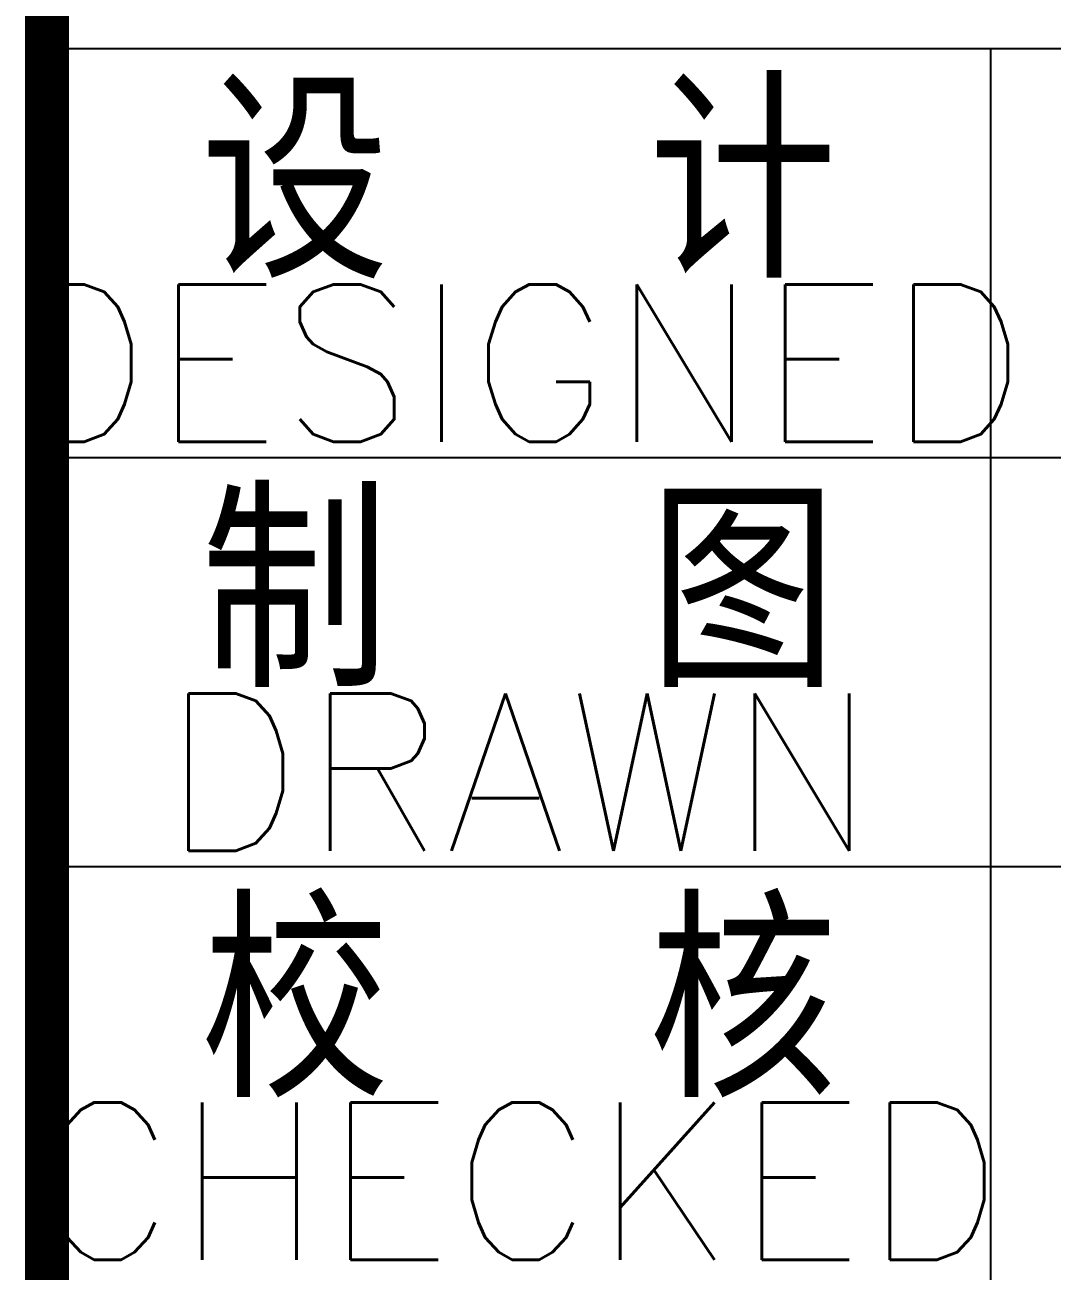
# Model space of a CAD drawing. Extents: x -14785 to 4269, y -25586 to -12228.
# Drawn here: x -12977.31 to -12960.99, y -25553.03 to -25533.23 of the extents above; entities that cross this region are included whole.
import ezdxf
from ezdxf.enums import TextEntityAlignment as Align

# ---------------------------------------------------------------- set-up
doc = ezdxf.new("R2010")
doc.units = 0
doc.header["$LTSCALE"] = 2000
doc.header["$MEASUREMENT"] = 0
doc.layers.get('0').update_dxf_attribs({"linetype": 'CONTINUOUS'})
doc.styles.add('ECEC_TQ', font='txt_l.shx', dxfattribs={"bigfont": 'hztxt_l.shx'})

msp = doc.modelspace()

# ---------------------------------------------------------------- linework, layer by layer
for p, q in [((-12976.96, -25533.604), (-12866.96, -25533.604)), ((-12961.96, -25566.104), (-12961.96, -25533.604)), ((-12976.96, -25540.104), (-12921.96, -25540.104)), ((-12976.96, -25546.604), (-12921.96, -25546.604))]:
    msp.add_line(p, q)
at = {"const_width": 0.7}
msp.add_lwpolyline([(-12976.96, -25516.104), (-12976.96, -25576.104)], dxfattribs=at)

# ---------------------------------------------------------------- texts
at = {"style": 'ECEC_TQ'}
for s, height, p in [('设  计', 3, (-12969.46, -25535.604)), ('DESIGNED', 2.5, (-12969.46, -25538.604)), ('制  图', 3, (-12969.46, -25542.104)), ('DRAWN', 2.5, (-12969.46, -25545.104)), ('校  核', 3, (-12969.46, -25548.604)), ('CHECKED', 2.5, (-12969.46, -25551.604))]:
    msp.add_text(s, height=height, dxfattribs=at).set_placement(p, align=Align.MIDDLE)

doc.saveas('drawing.dxf')
